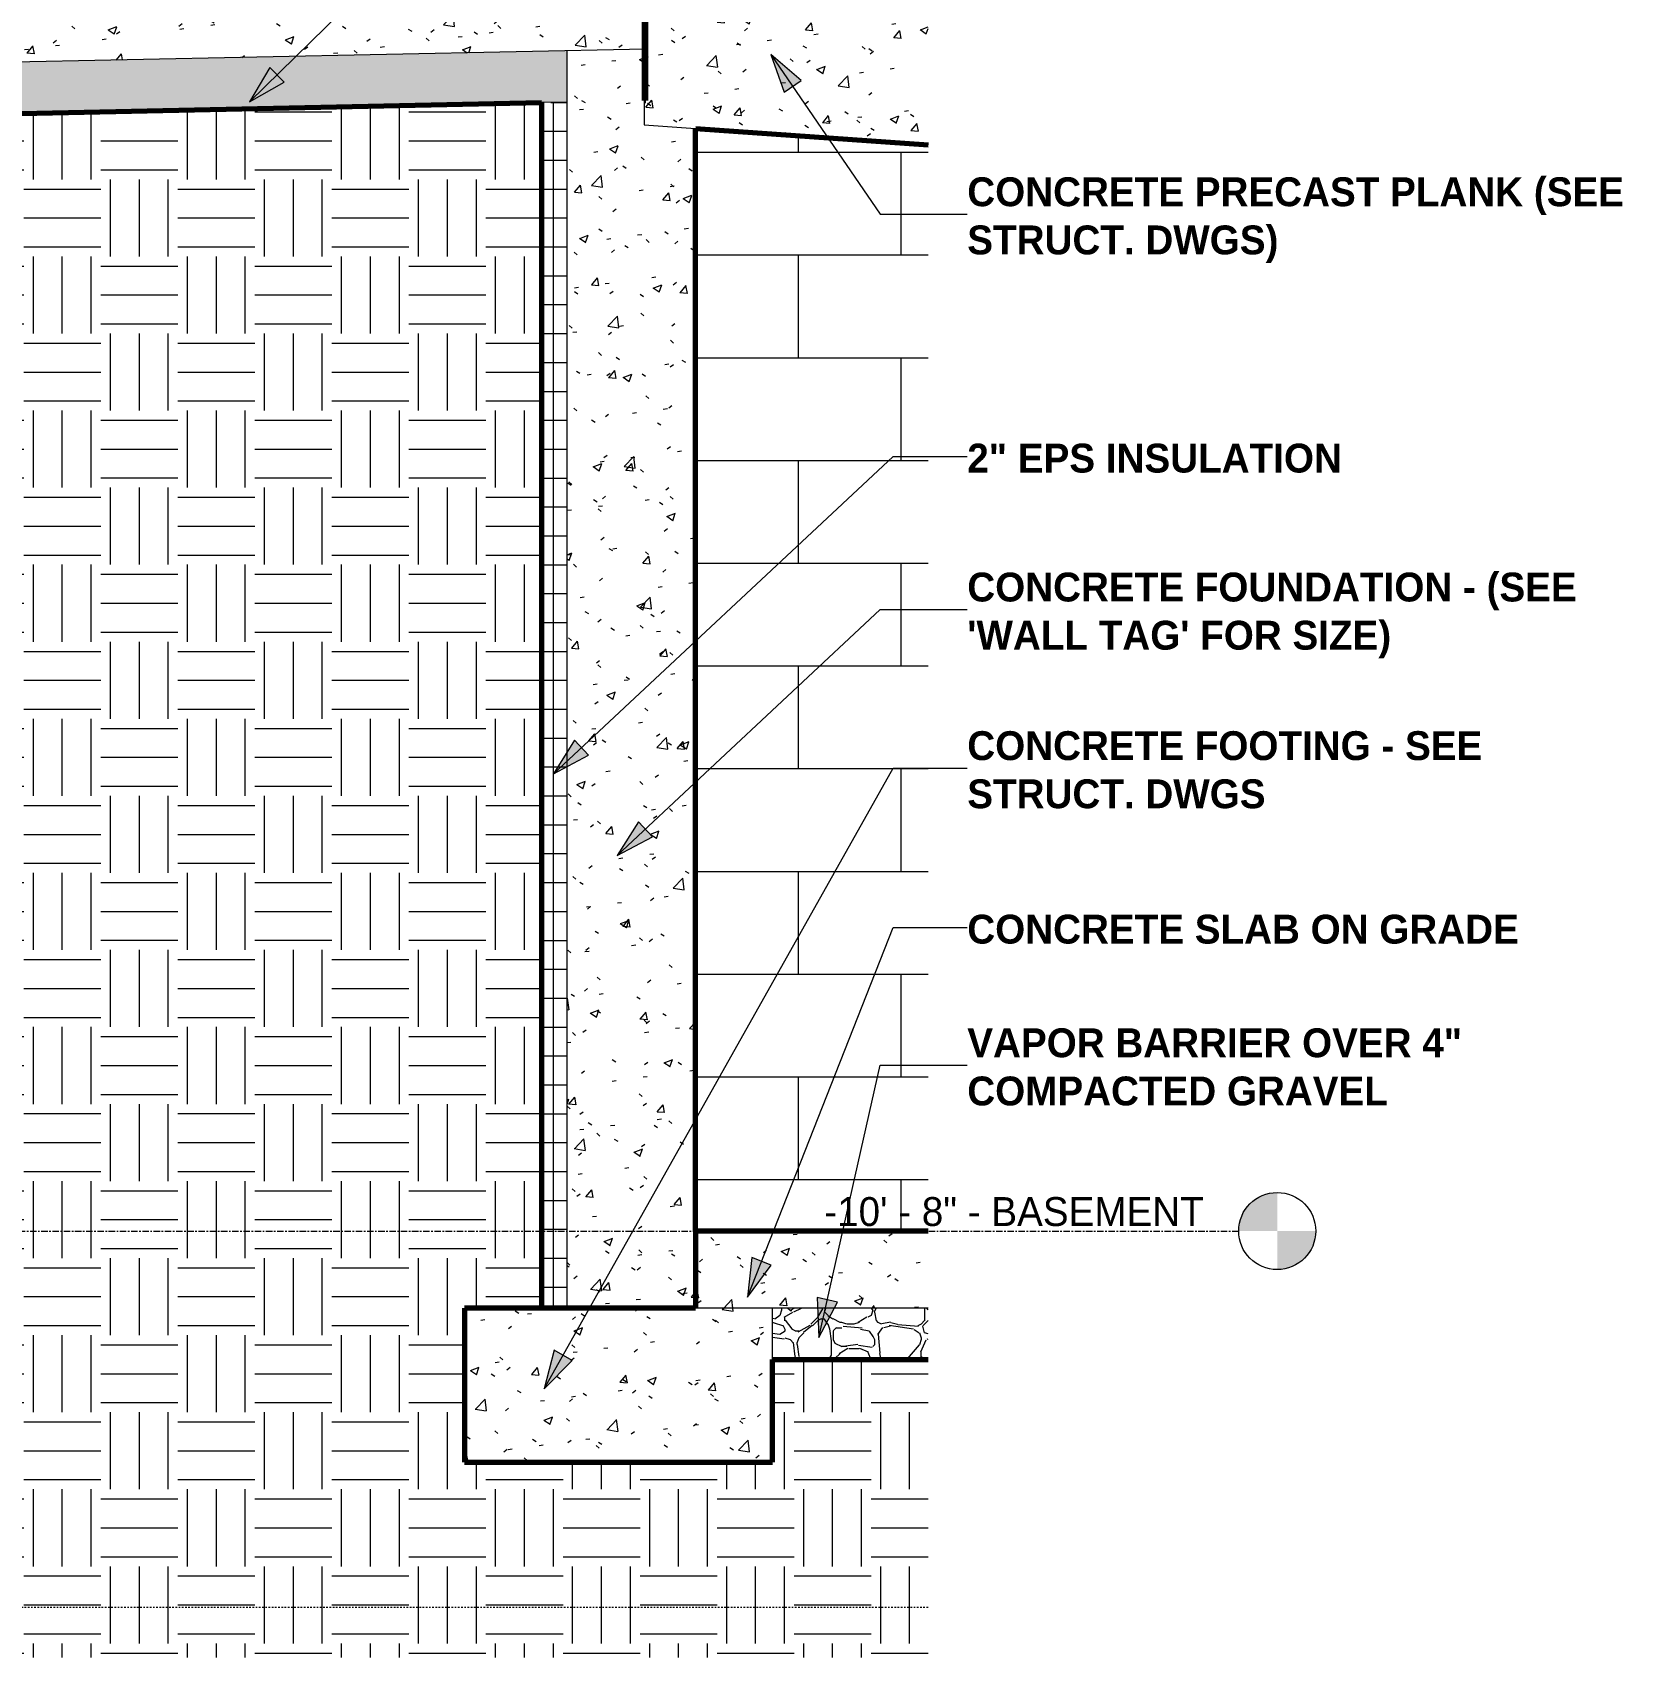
# Model space of a CAD drawing. Header units: inches. Extents: x -3960 to -3070, y -161 to 444.
# Drawn here: x -3871 to -3747.1, y -161.2 to -34.7 of the extents above; entities that cross this region are included whole.
import ezdxf

# ---------------------------------------------------------------- set-up
doc = ezdxf.new("R2010")
doc.units = ezdxf.units.IN
doc.header["$MEASUREMENT"] = 0
doc.linetypes.add('Aligning Line 1_8_', pattern=[0.25, 0.125, -0.125])
doc.linetypes.add('Grid Line 1_2_', pattern=[0.875, 0.5, -0.125, 0.125, -0.125])
for name, color, linetype, lineweight in [('0-1', 7, 'Continuous', 5), ('A-FLOR-7', 192, 'Continuous', 70), ('A-FLOR-LEVL', 51, 'Continuous', 9), ('A-FLOR-LEVL-1', 51, 'Grid Line 1_2_', 9), ('A-FLOR-MCUT', 51, 'Continuous', 18), ('A-FLOR-PATT-1', 8, 'Continuous', 9), ('A-WALL', 113, 'Continuous', 18), ('A-WALL-PATT-1', 135, 'Continuous', 9), ('A-WALL-PATT-2', 111, 'Continuous', 9), ('C-TOPO', 7, 'Continuous', 9), ('C-TOPO-1', 135, 'Continuous', 9), ('C-TOPO-2', 7, 'Continuous', 70), ('G-ANNO-SYMB', 111, 'Aligning Line 1_8_', 9), ('G-ANNO-TEXT', 231, 'Continuous', 9), ('S-FNDN-1', 32, 'Continuous', 70), ('S-FNDN-2', 55, 'Continuous', 18), ('S-FNDN-3', 32, 'Continuous', 9)]:
    doc.layers.add(name, color=color, linetype=linetype, lineweight=lineweight)
doc.styles.add('Century Gothic', font='ufonts.com_century-gothic.ttf', dxfattribs={"height": 2.25})
doc.styles.add('Century Gothic_B', font='GOTHICB.TTF', dxfattribs={"height": 2.25})
pattern_1 = [(0, (-3769.654, 146.633), (6, 6), [6, -6]), (0, (-3769.654, 148.883), (6, 6), [6, -6]), (0, (-3769.654, 151.133), (6, 6), [6, -6]), (90, (-3768.904, 151.883), (-6, 6), [6, -6]), (90, (-3766.654, 151.883), (-6, 6), [6, -6]), (90, (-3764.404, 151.883), (-6, 6), [6, -6])]
pattern_2 = [(50, (-3769.654, 146.633), (6.886, -0.6021), [0.72, -7.92]), (355, (-3769.654, 146.633), (-1.33176, 7.22055), [0.576, -6.336]), (100.451, (-3769.08, 146.583), (5.55363, 6.61819), [0.612, -6.731]), (46.184, (-3769.654, 148.553), (10.24564, -1.58893), [1.08, -11.88]), (96.636, (-3768.8, 148.421), (8.97244, 9.35152), [0.918, -10.096]), (351.184, (-3769.654, 148.553), (8.9732, 9.35123), [0.864, -9.504]), (21, (-3768.694, 148.073), (5.73073, -3.865), [0.72, -7.92]), (326, (-3768.694, 148.073), (2.33581, 6.96088), [0.576, -6.336]), (71.451, (-3768.217, 147.751), (8.06588, 3.09595), [0.612, -6.731]), (37.5, (-3769.654, 146.633), (0.116866, 3.195478), [0.317, -5.942, 0.317, -6.115, -6.36]), (37.5, (-3769.654, 146.633), (0.116866, 3.195478), [-12.691, 0.317, -6.043]), (7.5, (-3769.654, 146.633), (2.52543, 3.786025), [0.317, -3.35, 0.317, -5.798, -2.424]), (7.5, (-3769.654, 146.633), (2.52543, 3.786025), [-9.782, 0.317, -2.107]), (327.5, (-3771.795, 146.633), (5.124369, -0.216176), [0.317, -2.083, 0.317, -7.171, -9.936]), (327.5, (-3771.795, 146.633), (5.124369, -0.216176), [-9.888, 0.317, -9.619]), (317.5, (-3772.755, 146.633), (5.598326, 0.96141), [0.317, -2.803, 0.317, -4.656, -7.056]), (317.5, (-3772.755, 146.633), (5.598326, 0.96141), [-8.093, 0.317, -6.739])]
pattern_3 = [(212.005, (-3770.46, 148.649), (-40.310627, -26.8730086), [1.268, -125.493]), (213.69, (-3769.654, 149.186), (-13.43624, -13.436764), [0.969, -47.478]), (198.435, (-3769.251, 149.321), (-26.873024, -13.43654), [0.425, -42.065]), (180, (-3768.714, 149.321), (-2e-15, -13.437), [0.537, -12.899]), (161.565, (-3768.311, 149.186), (-13.43652, 1e-05), [0.425, -42.065]), (333.435, (-3768.176, 158.861), (13.43653, 1e-05), [0.601, -29.444]), (296.565, (-3768.311, 159.129), (13.43652, -13.43654), [0.3, -29.745]), (270, (-3768.311, 159.801), (13.437, 8e-16), [0.672, -12.765]), (186.34, (-3768.176, 151.067), (-107.492657, -13.436396), [1.217, -120.457]), (296.565, (-3765.22, 159.398), (13.43652, -13.43654), [0.3, -29.745]), (303.69, (-3765.489, 159.801), (13.436764, -13.43624), [0.484, -47.962]), (229.399, (-3763.339, 153.889), (-67.18284, -80.6196216), [1.239, -122.641]), (243.435, (-3762.936, 154.695), (1e-05, -13.43653), [0.901, -29.144]), (213.69, (-3758.233, 153.217), (-13.43624, -13.436764), [0.484, -47.962]), (33.69, (-3762.264, 149.455), (13.43624, 13.436764), [0.484, -47.962]), (0, (-3762.533, 149.455), (0, 13.437), [0.269, -13.168]), (333.435, (-3762.802, 149.589), (13.43653, 1e-05), [0.3, -29.745]), (284.036, (-3762.936, 150.127), (13.436545, -40.30972), [0.554, -54.847]), (270, (-3762.936, 150.395), (13.437, 8e-16), [0.269, -13.168]), (243.435, (-3762.936, 150.664), (1e-05, -13.43653), [0.3, -29.745]), (135, (-3762.936, 150.799), (-13.43644, 9e-16), [0.19, -18.812]), (90, (-3762.936, 150.664), (-13.437, 8e-16), [0.134, -13.302]), (18.435, (-3758.099, 156.845), (26.873024, 13.43654), [0.85, -41.641]), (6.34, (-3757.293, 157.114), (107.492657, 13.436396), [1.217, -120.457]), (180, (-3757.83, 153.889), (-2e-15, -13.437), [0.806, -12.63]), (197.354, (-3755.68, 154.561), (-40.3099621, -13.4370921), [2.252, -222.987]), (198.435, (-3755.277, 154.695), (-26.873024, -13.43654), [0.425, -42.065]), (213.69, (-3754.874, 154.964), (-13.43624, -13.436764), [0.484, -47.962]), (251.565, (-3754.74, 155.367), (-1e-05, -13.43652), [0.425, -42.065]), (243.435, (-3754.605, 155.636), (1e-05, -13.43653), [0.3, -29.745]), (270, (-3754.605, 155.904), (13.437, 8e-16), [0.269, -13.168]), (293.199, (-3755.008, 156.845), (13.436385, -26.872947), [1.023, -101.307]), (315, (-3755.411, 157.248), (13.43644, 0), [0.57, -18.432]), (0, (-3756.083, 157.248), (0, 13.437), [0.672, -12.765]), (341.565, (-3759.039, 154.023), (13.43652, -1e-05), [0.425, -42.065]), (303.69, (-3759.308, 154.426), (13.436764, -13.43624), [0.484, -47.962]), (279.462, (-3759.442, 155.233), (13.43628, -67.183201), [0.817, -80.915]), (270, (-3759.442, 156.039), (13.437, 8e-16), [0.806, -12.63]), (239.036, (-3759.039, 156.711), (-13.4372, -26.873257), [0.783, -77.565]), (188.13, (-3758.099, 156.845), (-80.620097, -13.436299), [0.95, -94.061]), (116.565, (-3768.042, 156.442), (-13.43652, 13.43654), [0.3, -29.745]), (135, (-3767.773, 156.173), (-13.43644, 9e-16), [0.38, -18.622]), (168.69, (-3767.101, 156.039), (-13.436897, 0.000212), [0.685, -67.829]), (191.31, (-3766.429, 156.173), (-53.746592, -13.436568), [0.685, -67.829]), (194.036, (-3765.892, 156.308), (-40.30972, -13.436545), [0.554, -54.847]), (236.31, (-3765.623, 156.711), (-13.436194, -26.8733), [0.484, -47.962]), (236.31, (-3765.355, 157.114), (-13.436194, -26.8733), [0.484, -47.962]), (270, (-3765.355, 157.517), (13.437, 8e-16), [0.403, -13.034]), (291.801, (-3765.623, 158.189), (13.436166, -26.872997), [0.724, -71.635]), (116.565, (-3765.489, 155.367), (-13.43652, 13.43654), [0.601, -29.444]), (168.69, (-3764.817, 155.233), (-13.436897, 0.000212), [0.685, -67.829]), (194.036, (-3764.28, 155.367), (-40.30972, -13.436545), [0.554, -54.847]), (225, (-3763.877, 155.77), (9e-16, -13.43644), [0.57, -18.432]), (251.565, (-3763.742, 156.173), (-1e-05, -13.43652), [0.425, -42.065]), (296.565, (-3764.011, 156.711), (13.43652, -13.43654), [0.601, -29.444]), (315, (-3764.28, 156.979), (13.43644, 0), [0.38, -18.622]), (326.31, (-3764.683, 157.248), (26.8733, -13.436194), [0.484, -47.962]), (0, (-3764.951, 157.248), (0, 13.437), [0.269, -13.168]), (33.69, (-3765.355, 156.979), (13.43624, 13.436764), [0.484, -47.962]), (71.565, (-3765.489, 156.576), (1e-05, 13.43652), [0.425, -42.065]), (63.435, (-3765.623, 156.308), (-1e-05, 13.43653), [0.3, -29.745]), (71.565, (-3765.758, 155.904), (1e-05, 13.43652), [0.425, -42.065]), (104.036, (-3765.758, 155.367), (-13.436545, 40.30972), [0.554, -54.847]), (45, (-3766.026, 155.098), (0, 13.43644), [0.38, -18.622]), (18.435, (-3766.429, 154.964), (26.873024, 13.43654), [0.425, -42.065]), (0, (-3767.101, 154.964), (0, 13.437), [0.672, -12.765]), (14.036, (-3767.639, 154.83), (40.30972, 13.436545), [0.554, -54.847]), (341.565, (-3768.042, 154.964), (13.43652, -1e-05), [0.425, -42.065]), (270, (-3768.042, 155.367), (13.437, 8e-16), [0.403, -13.034]), (225, (-3767.639, 155.77), (9e-16, -13.43644), [0.57, -18.432]), (198.435, (-3766.833, 156.039), (-26.873024, -13.43654), [0.85, -41.641]), (180, (-3766.161, 156.039), (-2e-15, -13.437), [0.672, -12.765]), (153.435, (-3765.892, 155.904), (-13.43653, -1e-05), [0.3, -29.745]), (206.565, (-3760.786, 153.755), (-13.43654, -13.43652), [0.3, -29.745]), (146.31, (-3760.383, 153.486), (-26.8733, 13.436194), [0.484, -47.962]), (119.745, (-3759.846, 152.545), (-40.31056, 67.1832064), [1.083, -107.246]), (95.711, (-3759.711, 151.202), (-13.4375424, 120.930058), [1.35, -133.686]), (90, (-3759.711, 151.067), (-13.437, 8e-16), [0.134, -13.302]), (63.435, (-3759.846, 150.799), (-1e-05, 13.43653), [0.3, -29.745]), (26.565, (-3760.114, 150.664), (13.43654, 13.43652), [0.3, -29.745]), (0, (-3760.517, 150.664), (0, 13.437), [0.403, -13.034]), (0, (-3760.652, 150.664), (0, 13.437), [0.134, -13.302]), (0, (-3760.92, 150.664), (0, 13.437), [0.269, -13.168]), (326.31, (-3761.324, 150.933), (26.8733, -13.436194), [0.484, -47.962]), (333.435, (-3761.592, 151.067), (13.43653, 1e-05), [0.3, -29.745]), (284.036, (-3761.727, 151.605), (13.436545, -40.30972), [0.554, -54.847]), (270, (-3761.727, 151.873), (13.437, 8e-16), [0.269, -13.168]), (270, (-3761.727, 152.277), (13.437, 8e-16), [0.403, -13.034]), (258.69, (-3761.592, 152.948), (-0.000212, -13.436897), [0.685, -67.829]), (231.34, (-3761.055, 153.62), (-40.31019, -53.745816), [0.86, -85.176]), (270, (-3758.233, 153.352), (13.437, 8e-16), [0.134, -13.302]), (270, (-3758.233, 153.486), (13.437, 8e-16), [0.134, -13.302]), (326.31, (-3758.636, 153.755), (26.8733, -13.436194), [0.484, -47.962]), (333.435, (-3759.442, 154.158), (13.43653, 1e-05), [0.901, -29.144]), (0, (-3760.114, 154.158), (0, 13.437), [0.672, -12.765]), (63.435, (-3760.249, 153.889), (-1e-05, 13.43653), [0.3, -29.745]), (90, (-3760.249, 153.352), (-13.437, 8e-16), [0.537, -12.899]), (135, (-3759.846, 152.948), (-13.43644, 9e-16), [0.57, -18.432]), (161.565, (-3759.442, 152.814), (-13.43652, 1e-05), [0.425, -42.065]), (180, (-3759.039, 152.814), (-2e-15, -13.437), [0.403, -13.034]), (198.435, (-3758.636, 152.948), (-26.873024, -13.43654), [0.425, -42.065]), (351.87, (-3763.877, 160.204), (13.437009, -0.000259), [1.9, -93.111]), (14.036, (-3764.414, 160.07), (40.30972, 13.436545), [0.554, -54.847]), (53.13, (-3764.817, 159.532), (26.873672, 40.309752), [0.672, -66.511]), (95.194, (-3764.683, 158.054), (-13.4351326, 134.3664647), [1.484, -146.928]), (101.31, (-3764.548, 157.382), (-13.436568, 53.746592), [0.685, -67.829]), (143.13, (-3764.011, 156.979), (-40.309752, 26.873672), [0.672, -66.511]), (161.565, (-3763.608, 156.845), (-13.43652, 1e-05), [0.425, -42.065]), (198.435, (-3763.205, 156.979), (-26.873024, -13.43654), [0.425, -42.065]), (225, (-3762.533, 157.651), (9e-16, -13.43644), [0.95, -18.052]), (228.814, (-3761.592, 158.726), (-80.619807, -94.0561774), [1.428, -141.405]), (251.565, (-3761.458, 159.129), (-1e-05, -13.43652), [0.425, -42.065]), (270, (-3761.458, 159.264), (13.437, 8e-16), [0.134, -13.302]), (288.435, (-3761.592, 159.667), (13.43654, -26.873024), [0.425, -42.065]), (326.31, (-3761.995, 159.935), (26.8733, -13.436194), [0.484, -47.962]), (90, (-3768.176, 156.711), (-13.437, 8e-16), [0.941, -12.496]), (338.199, (-3766.295, 158.457), (40.309912, -13.43644), [0.724, -71.635]), (0, (-3767.101, 158.457), (0, 13.437), [0.806, -12.63]), (30.964, (-3767.773, 158.054), (40.310285, 26.873314), [0.783, -77.565]), (45, (-3768.176, 157.651), (0, 13.43644), [0.57, -18.432]), (90, (-3770.326, 152.411), (-13.437, 8e-16), [0.941, -12.496]), (116.565, (-3769.923, 151.605), (-13.43652, 13.43654), [0.901, -29.144]), (153.435, (-3769.117, 151.202), (-13.43653, -1e-05), [0.901, -29.144]), (180, (-3768.445, 151.202), (-2e-15, -13.437), [0.672, -12.765]), (218.66, (-3767.773, 151.739), (-13.436833, -13.436298), [0.86, -85.176]), (231.34, (-3767.236, 152.411), (-40.31019, -53.745816), [0.86, -85.176]), (213.69, (-3766.429, 152.948), (-13.43624, -13.436764), [0.969, -47.478]), (239.036, (-3766.026, 153.62), (-13.4372, -26.873257), [0.783, -77.565]), (270, (-3766.026, 153.889), (13.437, 8e-16), [0.269, -13.168]), (270, (-3766.026, 154.292), (13.437, 8e-16), [0.403, -13.034]), (315, (-3766.429, 154.695), (13.43644, 0), [0.57, -18.432]), (350.538, (-3767.236, 154.83), (13.436822, 7.6e-05), [0.817, -80.915]), (14.036, (-3768.311, 154.561), (40.30972, 13.436545), [1.108, -54.293]), (18.435, (-3769.52, 154.158), (26.873024, 13.43654), [1.275, -41.216]), (45, (-3769.923, 153.755), (0, 13.43644), [0.57, -18.432]), (45, (-3770.326, 153.352), (0, 13.43644), [0.57, -18.432]), (108.435, (-3767.37, 150.395), (-13.43654, 26.873024), [0.85, -41.641]), (126.87, (-3766.967, 149.858), (-13.436224, 13.436576), [0.672, -66.511]), (146.31, (-3766.564, 149.589), (-26.8733, 13.436194), [0.484, -47.962]), (161.565, (-3766.161, 149.455), (-13.43652, 1e-05), [0.425, -42.065]), (135, (-3765.758, 149.052), (-13.43644, 9e-16), [0.57, -18.432]), (161.565, (-3765.355, 148.917), (-13.43652, 1e-05), [0.425, -42.065]), (180, (-3764.951, 148.917), (-2e-15, -13.437), [0.403, -13.034]), (206.565, (-3764.683, 149.052), (-13.43654, -13.43652), [0.3, -29.745]), (206.565, (-3764.145, 149.321), (-13.43654, -13.43652), [0.601, -29.444]), (189.462, (-3763.339, 149.455), (-67.183201, -13.43628), [0.817, -80.915]), (243.435, (-3763.07, 149.992), (1e-05, -13.43653), [0.601, -29.444]), (270, (-3763.07, 150.127), (13.437, 8e-16), [0.134, -13.302]), (270, (-3763.07, 150.395), (13.437, 8e-16), [0.269, -13.168]), (326.31, (-3763.473, 151.202), (26.8733, -13.436194), [0.484, -47.962]), (327.995, (-3764.548, 151.873), (67.182935, -40.309468), [1.268, -125.493]), (329.036, (-3765.22, 152.277), (26.873257, -13.4372), [0.783, -77.565]), (341.565, (-3766.026, 152.545), (13.43652, -1e-05), [0.85, -41.641]), (0, (-3766.564, 152.545), (0, 13.437), [0.537, -12.899]), (33.69, (-3766.967, 152.277), (13.43624, 13.436764), [0.484, -47.962]), (53.13, (-3767.37, 151.739), (26.873672, 40.309752), [0.672, -66.511]), (63.435, (-3767.639, 151.202), (-1e-05, 13.43653), [0.601, -29.444]), (225, (-3761.458, 150.127), (9e-16, -13.43644), [0.57, -18.432]), (236.31, (-3761.189, 150.53), (-13.436194, -26.8733), [0.484, -47.962]), (270, (-3761.189, 150.664), (13.437, 8e-16), [0.134, -13.302]), (315, (-3761.458, 150.933), (13.43644, 0), [0.38, -18.622]), (333.435, (-3761.995, 151.202), (13.43653, 1e-05), [0.601, -29.444]), (18.435, (-3762.802, 150.933), (26.873024, 13.43654), [0.85, -41.641]), (75.964, (-3762.936, 150.395), (-0.0003, 13.43623), [0.554, -54.847]), (71.565, (-3768.982, 147.842), (1e-05, 13.43652), [0.425, -42.065]), (135, (-3768.714, 147.574), (-13.43644, 9e-16), [0.38, -18.622]), (146.31, (-3768.311, 147.305), (-26.8733, 13.436194), [0.484, -47.962]), (153.435, (-3767.773, 147.036), (-13.43653, -1e-05), [0.601, -29.444]), (180, (-3767.639, 147.036), (-2e-15, -13.437), [0.134, -13.302]), (161.565, (-3767.236, 146.902), (-13.43652, 1e-05), [0.425, -42.065]), (180, (-3766.698, 146.902), (-2e-15, -13.437), [0.537, -12.899]), (198.435, (-3766.295, 147.036), (-26.873024, -13.43654), [0.425, -42.065]), (210.964, (-3765.623, 147.439), (-40.310285, -26.873314), [0.783, -77.565]), (206.565, (-3765.355, 147.574), (-13.43654, -13.43652), [0.3, -29.745]), (251.565, (-3765.22, 147.977), (-1e-05, -13.43652), [0.425, -42.065]), (303.69, (-3765.489, 148.38), (13.436764, -13.43624), [0.484, -47.962]), (306.87, (-3765.892, 148.917), (13.436224, -13.436576), [0.672, -66.511]), (323.13, (-3766.429, 149.321), (40.309752, -26.873672), [0.672, -66.511]), (345.964, (-3766.967, 149.455), (13.43623, 0.0003), [0.554, -54.847]), (18.435, (-3767.37, 149.321), (26.873024, 13.43654), [0.425, -42.065]), (30.964, (-3768.042, 148.917), (40.310285, 26.873314), [0.783, -77.565]), (39.806, (-3768.848, 148.246), (13.436602, 13.436291), [1.049, -103.894]), (135, (-3764.817, 147.036), (-13.43644, 9e-16), [0.19, -18.812]), (153.435, (-3764.548, 146.902), (-13.43653, -1e-05), [0.3, -29.745]), (191.31, (-3763.877, 147.036), (-53.746592, -13.436568), [0.685, -67.829]), (165.964, (-3763.339, 146.902), (-13.43623, -0.0003), [0.554, -54.847]), (175.236, (-3761.727, 146.768), (-13.4364265, -8.2e-05), [1.618, -160.181]), (206.565, (-3761.458, 146.902), (-13.43654, -13.43652), [0.3, -29.745]), (225, (-3761.189, 147.171), (9e-16, -13.43644), [0.38, -18.622]), (270, (-3761.189, 147.842), (13.437, 8e-16), [0.672, -12.765]), (270, (-3761.189, 148.246), (13.437, 8e-16), [0.403, -13.034]), (308.66, (-3761.727, 148.917), (13.436298, -13.436833), [0.86, -85.176]), (338.199, (-3762.398, 149.186), (40.309912, -13.43644), [0.724, -71.635]), (348.69, (-3763.07, 149.321), (13.436897, -0.000212), [0.685, -67.829]), (18.435, (-3764.28, 148.917), (26.873024, 13.43654), [1.275, -41.216]), (36.87, (-3764.817, 148.514), (13.436576, 13.436224), [0.672, -66.511]), (68.199, (-3765.086, 147.842), (13.43644, 40.309912), [0.724, -71.635]), (101.31, (-3764.951, 147.171), (-13.436568, 53.746592), [0.685, -67.829]), (348.69, (-3766.161, 159.935), (13.436897, -0.000212), [0.685, -67.829]), (354.806, (-3767.639, 160.07), (13.4361385, -0.000352), [1.484, -146.928]), (0, (-3768.042, 160.07), (0, 13.437), [0.403, -13.034]), (45, (-3768.311, 159.801), (0, 13.43644), [0.38, -18.622]), (180, (-3767.236, 158.592), (-2e-15, -13.437), [0.403, -13.034]), (188.13, (-3766.295, 158.726), (-80.620097, -13.436299), [0.95, -94.061]), (172.875, (-3765.22, 158.592), (-13.436807, -0.000376), [1.083, -107.246]), (225, (-3765.086, 158.726), (9e-16, -13.43644), [0.19, -18.812]), (270, (-3765.086, 159.129), (13.437, 8e-16), [0.403, -13.034]), (161.565, (-3760.786, 159.532), (-13.43652, 1e-05), [0.425, -42.065]), (180, (-3760.249, 159.532), (-2e-15, -13.437), [0.537, -12.899]), (198.435, (-3759.846, 159.667), (-26.873024, -13.43654), [0.425, -42.065]), (170.538, (-3759.039, 159.532), (-13.436822, -7.6e-05), [0.817, -80.915]), (213.69, (-3758.636, 159.801), (-13.43624, -13.436764), [0.484, -47.962]), (270, (-3758.636, 159.935), (13.437, 8e-16), [0.134, -13.302]), (296.565, (-3758.771, 160.204), (13.43652, -13.43654), [0.3, -29.745]), (341.565, (-3759.577, 160.473), (13.43652, -1e-05), [0.85, -41.641]), (341.565, (-3760.383, 160.742), (13.43652, -1e-05), [0.85, -41.641]), (14.036, (-3760.92, 160.607), (40.30972, 13.436545), [0.554, -54.847]), (45, (-3761.324, 160.204), (0, 13.43644), [0.57, -18.432]), (104.036, (-3761.189, 159.667), (-13.436545, 40.30972), [0.554, -54.847]), (0, (-3771.67, 147.977), (0, 13.437), [0.134, -13.302]), (315, (-3771.939, 148.246), (13.43644, 0), [0.38, -18.622]), (274.764, (-3772.073, 149.858), (13.437683, -147.8026), [1.618, -160.181]), (255.964, (-3771.939, 150.395), (0.0003, -13.43623), [0.554, -54.847]), (225, (-3771.67, 150.664), (9e-16, -13.43644), [0.38, -18.622]), (198.435, (-3770.46, 151.067), (-26.873024, -13.43654), [1.275, -41.216]), (180, (-3770.326, 151.067), (-2e-15, -13.437), [0.134, -13.302]), (171.87, (-3769.386, 150.933), (-13.437009, 0.000259), [0.95, -94.061]), (146.31, (-3767.773, 150.799), (-26.8733, 13.436194), [0.484, -47.962]), (108.435, (-3767.504, 149.992), (-13.43654, 26.873024), [0.85, -41.641]), (90, (-3767.504, 149.858), (-13.437, 8e-16), [0.134, -13.302]), (71.565, (-3767.639, 149.455), (1e-05, 13.43652), [0.425, -42.065]), (26.565, (-3767.908, 149.321), (13.43654, 13.43652), [0.3, -29.745]), (18.435, (-3768.311, 149.186), (26.873024, 13.43654), [0.425, -42.065]), (126.87, (-3761.055, 148.246), (-13.436224, 13.436576), [0.672, -66.511]), (123.69, (-3760.786, 147.842), (-13.436764, 13.43624), [0.484, -47.962]), (149.036, (-3760.114, 147.439), (-26.873257, 13.4372), [0.783, -77.565]), (168.69, (-3759.442, 147.305), (-13.436897, 0.000212), [0.685, -67.829]), (213.69, (-3759.039, 147.574), (-13.43624, -13.436764), [0.484, -47.962]), (251.565, (-3758.905, 147.977), (-1e-05, -13.43652), [0.425, -42.065]), (270, (-3758.905, 148.111), (13.437, 8e-16), [0.134, -13.302]), (279.462, (-3759.039, 148.917), (13.43628, -67.183201), [0.817, -80.915]), (243.435, (-3758.905, 149.186), (1e-05, -13.43653), [0.3, -29.745]), (270, (-3758.905, 149.321), (13.437, 8e-16), [0.134, -13.302]), (296.565, (-3759.308, 150.127), (13.43652, -13.43654), [0.901, -29.144]), (329.036, (-3759.98, 150.53), (26.873257, -13.4372), [0.783, -77.565]), (8.13, (-3760.92, 150.395), (80.620097, 13.436299), [0.95, -94.061]), (45, (-3761.458, 149.858), (0, 13.43644), [0.76, -18.242]), (45, (-3761.727, 149.589), (0, 13.43644), [0.38, -18.622]), (90, (-3761.727, 149.186), (-13.437, 8e-16), [0.403, -13.034]), (123.69, (-3761.458, 148.783), (-13.436764, 13.43624), [0.484, -47.962]), (101.31, (-3759.442, 151.202), (-13.436568, 53.746592), [0.685, -67.829]), (108.435, (-3759.308, 150.799), (-13.43654, 26.873024), [0.425, -42.065]), (135, (-3759.174, 150.664), (-13.43644, 9e-16), [0.19, -18.812]), (180, (-3758.771, 150.664), (-2e-15, -13.437), [0.403, -13.034]), (213.69, (-3758.368, 150.933), (-13.43624, -13.436764), [0.484, -47.962]), (187.125, (-3757.293, 151.067), (-94.056659, -13.437028), [1.083, -107.246]), (236.31, (-3757.024, 151.47), (-13.436194, -26.8733), [0.484, -47.962]), (270, (-3757.024, 151.605), (13.437, 8e-16), [0.134, -13.302]), (288.435, (-3757.158, 152.008), (13.43654, -26.873024), [0.425, -42.065]), (285.945, (-3757.427, 152.948), (13.436607, -40.309649), [0.978, -96.842]), (315, (-3757.696, 153.217), (13.43644, 0), [0.38, -18.622]), (18.435, (-3758.099, 153.083), (26.873024, 13.43654), [0.425, -42.065]), (29.745, (-3759.039, 152.545), (67.1832064, 40.31056), [1.083, -107.246]), (18.435, (-3759.442, 152.411), (26.873024, 13.43654), [0.425, -42.065]), (75.964, (-3759.577, 151.873), (-0.0003, 13.43623), [0.554, -54.847]), (180, (-3763.473, 155.367), (-2e-15, -13.437), [0.403, -13.034]), (180, (-3763.205, 155.367), (-2e-15, -13.437), [0.269, -13.168]), (135, (-3762.936, 155.098), (-13.43644, 9e-16), [0.38, -18.622]), (90, (-3762.936, 154.695), (-13.437, 8e-16), [0.403, -13.034]), (26.565, (-3764.951, 152.545), (13.43654, 13.43652), [0.901, -29.144]), (341.565, (-3765.355, 152.68), (13.43652, -1e-05), [0.425, -42.065]), (300.964, (-3765.758, 153.352), (26.873314, -40.310285), [0.783, -77.565]), (71.565, (-3763.205, 153.755), (1e-05, 13.43652), [0.425, -42.065]), (90, (-3763.205, 153.083), (-13.437, 8e-16), [0.672, -12.765]), (123.69, (-3762.936, 152.68), (-13.436764, 13.43624), [0.484, -47.962]), (153.435, (-3762.398, 152.411), (-13.43653, -1e-05), [0.601, -29.444]), (198.435, (-3761.995, 152.545), (-26.873024, -13.43654), [0.425, -42.065]), (243.435, (-3761.861, 152.814), (1e-05, -13.43653), [0.3, -29.745]), (255.964, (-3761.727, 153.352), (0.0003, -13.43623), [0.554, -54.847]), (251.565, (-3761.592, 153.755), (-1e-05, -13.43652), [0.425, -42.065]), (291.801, (-3761.861, 154.426), (13.436166, -26.872997), [0.724, -71.635]), (323.13, (-3762.398, 154.83), (40.309752, -26.873672), [0.672, -66.511]), (18.435, (-3762.802, 154.695), (26.873024, 13.43654), [0.425, -42.065]), (63.435, (-3763.07, 154.158), (-1e-05, 13.43653), [0.601, -29.444]), (135, (-3764.145, 151.739), (-13.43644, 9e-16), [0.57, -18.432]), (149.036, (-3763.473, 151.336), (-26.873257, 13.4372), [0.783, -77.565]), (146.31, (-3763.07, 151.067), (-26.8733, 13.436194), [0.484, -47.962]), (180, (-3762.802, 151.067), (-2e-15, -13.437), [0.269, -13.168]), (210.964, (-3762.13, 151.47), (-40.310285, -26.873314), [0.783, -77.565]), (243.435, (-3761.995, 151.739), (1e-05, -13.43653), [0.3, -29.745]), (303.69, (-3762.264, 152.142), (13.436764, -13.43624), [0.484, -47.962]), (321.34, (-3762.936, 152.68), (53.745816, -40.31019), [0.86, -85.176]), (345.964, (-3763.473, 152.814), (13.43623, 0.0003), [0.554, -54.847]), (11.31, (-3764.145, 152.68), (53.746592, 13.436568), [0.685, -67.829]), (26.565, (-3764.414, 152.545), (13.43654, 13.43652), [0.3, -29.745]), (71.565, (-3764.548, 152.142), (1e-05, 13.43652), [0.425, -42.065]), (15.945, (-3764.817, 155.098), (40.309649, 13.436607), [0.978, -96.842]), (29.745, (-3765.758, 154.561), (67.1832064, 40.31056), [1.083, -107.246]), (63.435, (-3765.892, 154.292), (-1e-05, 13.43653), [0.3, -29.745]), (90, (-3765.892, 153.889), (-13.437, 8e-16), [0.403, -13.034]), (104.036, (-3765.758, 153.352), (-13.436545, 40.30972), [0.554, -54.847]), (120.964, (-3765.355, 152.68), (-26.873314, 40.310285), [0.783, -77.565]), (153.435, (-3757.83, 159.801), (-13.43653, -1e-05), [0.3, -29.745]), (180, (-3757.561, 159.801), (-2e-15, -13.437), [0.269, -13.168]), (209.745, (-3756.621, 160.339), (-67.1832064, -40.31056), [1.083, -107.246]), (225, (-3756.083, 160.876), (9e-16, -13.43644), [0.76, -18.242]), (239.036, (-3755.68, 161.548), (-13.4372, -26.873257), [0.783, -77.565]), (239.036, (-3755.277, 162.22), (-13.4372, -26.873257), [0.783, -77.565]), (270, (-3755.277, 162.354), (13.437, 8e-16), [0.134, -13.302]), (333.435, (-3755.546, 162.488), (13.43653, 1e-05), [0.3, -29.745]), (0, (-3755.949, 162.488), (0, 13.437), [0.403, -13.034]), (45, (-3756.352, 162.085), (0, 13.43644), [0.57, -18.432]), (26.565, (-3757.964, 161.279), (13.43654, 13.43652), [1.803, -28.243]), (30.964, (-3758.636, 160.876), (40.310285, 26.873314), [0.783, -77.565]), (90, (-3758.636, 160.607), (-13.437, 8e-16), [0.269, -13.168]), (128.66, (-3758.099, 159.935), (-13.436298, 13.436833), [0.86, -85.176]), (255.964, (-3759.577, 155.501), (0.0003, -13.43623), [0.554, -54.847]), (281.31, (-3759.711, 156.173), (13.436568, -53.746592), [0.685, -67.829]), (309.806, (-3760.383, 156.979), (13.436291, -13.436602), [1.049, -103.894]), (329.036, (-3761.055, 157.382), (26.873257, -13.4372), [0.783, -77.565]), (345.964, (-3761.592, 157.517), (13.43623, 0.0003), [0.554, -54.847]), (0, (-3762.13, 157.517), (0, 13.437), [0.537, -12.899]), (26.565, (-3762.667, 157.248), (13.43654, 13.43652), [0.601, -29.444]), (45, (-3763.07, 156.845), (0, 13.43644), [0.57, -18.432]), (53.13, (-3763.473, 156.308), (26.873672, 40.309752), [0.672, -66.511]), (90, (-3763.473, 155.904), (-13.437, 8e-16), [0.403, -13.034]), (135, (-3763.07, 155.501), (-13.43644, 9e-16), [0.57, -18.432]), (144.462, (-3762.13, 154.83), (-40.309531, 26.8733096), [1.156, -114.43]), (135, (-3761.458, 154.158), (-13.43644, 9e-16), [0.95, -18.052]), (153.435, (-3760.92, 153.889), (-13.43653, -1e-05), [0.601, -29.444]), (206.565, (-3760.383, 154.158), (-13.43654, -13.43652), [0.601, -29.444]), (230.194, (-3759.711, 154.964), (-53.747184, -67.182341), [1.049, -103.894]), (66.801, (-3761.458, 158.189), (26.874049, 67.182876), [1.023, -101.307]), (90, (-3761.458, 157.786), (-13.437, 8e-16), [0.403, -13.034]), (153.435, (-3761.189, 157.651), (-13.43653, -1e-05), [0.3, -29.745]), (153.435, (-3760.652, 157.382), (-13.43653, -1e-05), [0.601, -29.444]), (149.036, (-3759.98, 156.979), (-26.873257, 13.4372), [0.783, -77.565]), (180, (-3759.308, 156.979), (-2e-15, -13.437), [0.672, -12.765]), (180, (-3758.502, 156.979), (-2e-15, -13.437), [0.806, -12.63]), (213.69, (-3758.099, 157.248), (-13.43624, -13.436764), [0.484, -47.962]), (243.435, (-3757.83, 157.786), (1e-05, -13.43653), [0.601, -29.444]), (277.125, (-3757.964, 158.861), (13.437028, -94.056659), [1.083, -107.246]), (315, (-3758.233, 159.129), (13.43644, 0), [0.38, -18.622]), (341.565, (-3758.636, 159.264), (13.43652, -1e-05), [0.425, -42.065]), (352.875, (-3759.711, 159.398), (13.436807, 0.000376), [1.083, -107.246]), (0, (-3760.383, 159.398), (0, 13.437), [0.672, -12.765]), (21.801, (-3761.055, 159.129), (26.872997, 13.436166), [0.724, -71.635]), (90, (-3755.008, 158.457), (-13.437, 8e-16), [0.537, -12.899]), (90, (-3755.008, 157.92), (-13.437, 8e-16), [0.537, -12.899]), (56.31, (-3755.277, 157.517), (13.436194, 26.8733), [0.484, -47.962]), (18.435, (-3755.68, 157.382), (26.873024, 13.43654), [0.425, -42.065]), (0, (-3757.024, 157.382), (0, 13.437), [1.344, -12.093]), (341.565, (-3757.427, 157.517), (13.43652, -1e-05), [0.425, -42.065]), (296.565, (-3757.561, 157.786), (13.43652, -13.43654), [0.3, -29.745]), (278.13, (-3757.696, 158.726), (13.436299, -80.620097), [0.95, -94.061]), (270, (-3757.696, 158.861), (13.437, 8e-16), [0.134, -13.302]), (251.565, (-3757.561, 159.264), (-1e-05, -13.43652), [0.425, -42.065]), (225, (-3757.158, 159.667), (9e-16, -13.43644), [0.57, -18.432]), (218.66, (-3756.486, 160.204), (-13.436833, -13.436298), [0.86, -85.176]), (225, (-3756.083, 160.607), (9e-16, -13.43644), [0.57, -18.432]), (206.565, (-3755.815, 160.742), (-13.43654, -13.43652), [0.3, -29.745]), (180, (-3755.546, 160.742), (-2e-15, -13.437), [0.269, -13.168]), (123.69, (-3755.277, 160.339), (-13.436764, 13.43624), [0.484, -47.962]), (108.435, (-3755.143, 159.935), (-13.43654, 26.873024), [0.425, -42.065]), (98.13, (-3755.008, 158.995), (-13.436299, 80.620097), [0.95, -94.061])]

# ---------------------------------------------------------------- blocks, each defined once
blk = doc.blocks.new('CTR  - Topography_rvt-1-WALL SECTION - NORTH_SOUTH _ PARKING RAMP - LOOKING WEST - Callout 1')
at = {"layer": 'C-TOPO'}
h = blk.add_hatch(dxfattribs=at)
h.set_pattern_fill('FP_6', color=256, style=0, pattern_type=2)
h.set_pattern_definition(pattern_1)
h.paths.add_polyline_path([(-3912.61, -161.21), (-3825.32, -161.21), (-3825.32, -146), (-3837.32, -146), (-3837.32, -134), (-3831.32, -134), (-3831.32, -40.13), (-3935.36, -42.29), (-3935.36, -161.21)], flags=0)
h = blk.add_hatch(dxfattribs=at)
h.set_pattern_fill('FP_6', color=256, style=0, pattern_type=2)
h.set_pattern_definition(pattern_1)
h.paths.add_polyline_path([(-3801.21, -161.21), (-3801.21, -138.01), (-3813.32, -138.01), (-3813.32, -146), (-3825.32, -146), (-3825.32, -161.21), (-3808.04, -161.21)], flags=0)
at = {"layer": 'C-TOPO-1'}
blk.add_line((-3801.21, -138.01), (-3813.32, -138.01), dxfattribs=at)
at = {"layer": 'C-TOPO-2'}
blk.add_line((-3813.32, -138.01), (-3801.21, -138.01), dxfattribs=at)
blk = doc.blocks.new('CTR - 1st Phase -Stairs _ Elevators_rvt-1-WALL SECTION - NORTH_SOUTH _ PARKING RAMP - LOOKING WEST - Callout 1')
at = {"layer": 'A-WALL-PATT-1'}
h = blk.add_hatch(dxfattribs=at)
h.set_pattern_fill('FP_11', color=256, style=0, pattern_type=2)
h.set_pattern_definition([(0, (-3819.324, -196), (0, 8), []), (90, (-3819.324, -196), (-8, 8), [8, -8])])
h.paths.add_polyline_path([(-3801.21, -138.01), (-3801.21, -138), (-3813.31, -138.01)], flags=0)
h.paths.add_polyline_path([(-3819.32, -128), (-3801.21, -128), (-3801.21, -43.41), (-3819.32, -42.14), (-3819.32, -87.2)], flags=0)
h.paths.add_polyline_path([(-3801.21, -31.38), (-3801.21, 73.25), (-3805.96, 73.25), (-3807.12, 73.2), (-3808.28, 73.05), (-3809.42, 72.8), (-3810.54, 72.45), (-3811.62, 72), (-3812.66, 71.47), (-3813.65, 70.84), (-3814.64, 70.08), (-3815.44, 69.35), (-3816.24, 68.5), (-3816.96, 67.58), (-3817.59, 66.59), (-3818.14, 65.56), (-3818.6, 64.49), (-3818.96, 63.38), (-3819.23, 62.24), (-3819.32, 61.55), (-3819.32, -30.11), (-3817.98, -30.21)], flags=0)
h.paths.add_polyline_path([(-3819.32, 67.59), (-3819.32, 67.61), (-3818.59, 68.73), (-3817.76, 69.79), (-3816.85, 70.78), (-3815.86, 71.68), (-3814.79, 72.49), (-3813.65, 73.21), (-3812.46, 73.82), (-3811.22, 74.33), (-3809.94, 74.73), (-3808.63, 75.02), (-3807.3, 75.19), (-3805.96, 75.25), (-3801.21, 75.25), (-3801.21, 120), (-3819.32, 120), (-3819.32, 81.45), (-3818.82, 81.5), (-3818.2, 81.43), (-3817.64, 81.25), (-3817.16, 80.99), (-3816.7, 80.62), (-3816.33, 80.17), (-3816.05, 79.65), (-3815.88, 79.08), (-3815.82, 78.5), (-3815.88, 77.91), (-3816.05, 77.35), (-3816.33, 76.83), (-3816.7, 76.38), (-3817.16, 76), (-3817.68, 75.73), (-3818.24, 75.56), (-3818.82, 75.5), (-3819.32, 75.55), (-3819.32, 67.61)], flags=0)
blk = doc.blocks.new('Level - Level Head - Circle-50818-WALL SECTION - NORTH_SOUTH _ PARKING RAMP - LOOKING WEST - Callout 1')
at = {"layer": 'A-FLOR-LEVL'}
h = blk.add_hatch(color=256, dxfattribs=at)
edge = h.paths.add_edge_path(flags=0)
edge.add_line((-3774.02, 0), (-3777.02, 0))
edge.add_arc((-3774.02, 0), 3, 90, 180, ccw=False)
edge.add_line((-3774.02, 3), (-3774.02, 0))
h = blk.add_hatch(color=256, dxfattribs=at)
edge = h.paths.add_edge_path(flags=0)
edge.add_line((-3774.02, -3), (-3774.02, 0))
edge.add_line((-3774.02, 0), (-3771.02, 0))
edge.add_arc((-3774.02, 0), 3, 270, 360, ccw=False)
blk.add_circle((-3774.02, 0), 3, dxfattribs=at)

msp = doc.modelspace()

# ---------------------------------------------------------------- hatches: boundary and pattern name
at = {"layer": 'A-FLOR-PATT-1'}
h = msp.add_hatch(dxfattribs=at)
h.set_pattern_fill('FP_7', color=256, style=0, pattern_type=2)
h.set_pattern_definition(pattern_2)
h.paths.add_polyline_path([(-3935.36, -38.29), (-3823.32, -35.96), (-3823.32, -30.08), (-3823.26, -30.02), (-3823.28, -29.96), (-3935.36, -32.29), (-3935.36, -36.08)], flags=0)
h = msp.add_hatch(dxfattribs=at)
h.set_pattern_fill('FP_7', color=256, style=0, pattern_type=2)
h.set_pattern_definition(pattern_2)
h.paths.add_polyline_path([(-3801.21, -43.41), (-3801.21, -31.38), (-3823.32, -29.83), (-3823.32, -29.96), (-3823.28, -29.96), (-3823.26, -30.02), (-3823.32, -30.08), (-3823.32, -41.86), (-3819.32, -42.14)], flags=0)
h = msp.add_hatch(dxfattribs=at)
h.set_pattern_fill('FP_12', color=256, style=0, pattern_type=2)
h.set_pattern_definition(pattern_3)
h.paths.add_polyline_path([(-3935.36, -42.29), (-3829.32, -40.09), (-3829.32, -36.08), (-3935.36, -38.29), (-3935.36, -40.13)], flags=0)
h = msp.add_hatch(dxfattribs=at)
h.set_pattern_fill('FP_7', color=256, style=0, pattern_type=2)
h.set_pattern_definition(pattern_2)
h.paths.add_polyline_path([(-3801.21, -134), (-3801.21, -128), (-3819.32, -128), (-3819.32, -134), (-3813.32, -134)], flags=0)
h = msp.add_hatch(dxfattribs=at)
h.set_pattern_fill('FP_12', color=256, style=0, pattern_type=2)
h.set_pattern_definition(pattern_3)
h.paths.add_polyline_path([(-3801.21, -138), (-3801.21, -134), (-3813.32, -134), (-3813.32, -138)], flags=0)
at = {"layer": 'A-WALL-PATT-2'}
h = msp.add_hatch(dxfattribs=at)
h.set_pattern_fill('FP_7', color=256, style=0, pattern_type=2)
h.set_pattern_definition(pattern_2)
h.paths.add_polyline_path([(-3819.32, -134), (-3819.32, -42.14), (-3823.32, -41.86), (-3823.32, -35.96), (-3829.32, -36.08), (-3829.32, -134), (-3825.32, -134)], flags=0)
h = msp.add_hatch(dxfattribs=at)
h.set_pattern_fill('FP_9', color=256, style=0, pattern_type=2)
h.set_pattern_definition([(0, (-3769.654, 146.633), (0, 2.25), []), (90, (-3769.654, 146.633), (-2.25, 1e-16), [])])
h.paths.add_polyline_path([(-3829.32, -134), (-3829.32, -40.09), (-3831.32, -40.13), (-3831.32, -134)], flags=0)
at = {"layer": 'G-ANNO-TEXT'}
for points in [[(-3813.46, -36.38), (-3812.43, -39.31), (-3811.1, -38.4)], [(-3854.07, -40.07), (-3851.37, -38.54), (-3852.49, -37.39)], [(-3830.4, -92.41), (-3827.66, -90.95), (-3828.75, -89.77)], [(-3825.43, -98.76), (-3822.69, -97.3), (-3823.78, -96.13)], [(-3815.29, -133.15), (-3813.44, -130.65), (-3814.94, -130.06)], [(-3809.72, -136.29), (-3808.28, -133.54), (-3809.85, -133.19)], [(-3831.11, -140.3), (-3828.94, -138.08), (-3830.34, -137.29)]]:
    msp.add_hatch(color=256, dxfattribs=at).paths.add_polyline_path(points, flags=0)
at = {"layer": 'S-FNDN-3'}
h = msp.add_hatch(dxfattribs=at)
h.set_pattern_fill('FP_7', color=256, style=0, pattern_type=2)
h.set_pattern_definition(pattern_2)
h.paths.add_polyline_path([(-3829.32, -146), (-3813.32, -146), (-3813.32, -134), (-3837.32, -134), (-3837.32, -146), (-3830.11, -146)], flags=0)

# ---------------------------------------------------------------- linework, layer by layer
at = {"layer": 'A-FLOR-7'}
for p, q in [((-3823.32, -29.83), (-3823.32, -39.96)), ((-3823.2, -39.96), (-3823.2, -29.96)), ((-3935.36, -42.29), (-3831.32, -40.13)), ((-3823.32, -39.96), (-3823.2, -39.96)), ((-3819.32, -42.14), (-3801.21, -43.41)), ((-3801.21, -128), (-3819.32, -128)), ((-3819.32, -128), (-3819.32, -134)), ((-3813.32, -138), (-3801.21, -138))]:
    msp.add_line(p, q, dxfattribs=at)
at = {"layer": 'A-FLOR-LEVL-1'}
msp.add_line((-3959.54, -128), (-3777.02, -128), dxfattribs=at)
at = {"layer": 'A-FLOR-MCUT'}
for p, q in [((-3823.2, -35.96), (-3935.36, -38.29)), ((-3829.32, -40.09), (-3829.32, -36.08)), ((-3823.32, -39.96), (-3823.32, -41.86)), ((-3823.32, -41.86), (-3819.32, -42.14)), ((-3801.21, -134), (-3813.32, -134))]:
    msp.add_line(p, q, dxfattribs=at)
at = {"layer": 'A-WALL'}
for p, q in [((-3829.32, -40.09), (-3831.32, -40.13)), ((-3829.32, -134), (-3829.32, -40.09))]:
    msp.add_line(p, q, dxfattribs=at)
at = {"layer": 'G-ANNO-SYMB'}
msp.add_line((-3801.21, -157.31), (-3935.36, -157.31), dxfattribs=at)
at = {"layer": 'G-ANNO-TEXT'}
for p, q in [((-3854.07, -40.07), (-3801.71, 11.24)), ((-3813.46, -36.38), (-3812.43, -39.31)), ((-3811.1, -38.4), (-3813.46, -36.38)), ((-3813.46, -36.38), (-3804.94, -48.83)), ((-3852.49, -37.39), (-3854.07, -40.07)), ((-3851.37, -38.54), (-3852.49, -37.39)), ((-3854.07, -40.07), (-3851.37, -38.54)), ((-3812.43, -39.31), (-3811.1, -38.4)), ((-3804.94, -48.83), (-3798.16, -48.83)), ((-3830.4, -92.41), (-3803.94, -67.69)), ((-3803.94, -67.69), (-3798.16, -67.69)), ((-3825.43, -98.76), (-3804.94, -79.6)), ((-3804.94, -79.6), (-3798.16, -79.6)), ((-3828.75, -89.77), (-3830.4, -92.41)), ((-3827.66, -90.95), (-3828.75, -89.77)), ((-3830.4, -92.41), (-3827.66, -90.95)), ((-3831.11, -140.3), (-3803.94, -91.95)), ((-3803.94, -91.95), (-3798.16, -91.95)), ((-3823.78, -96.13), (-3825.43, -98.76)), ((-3822.69, -97.3), (-3823.78, -96.13)), ((-3825.43, -98.76), (-3822.69, -97.3)), ((-3815.29, -133.15), (-3803.94, -104.37)), ((-3803.94, -104.37), (-3798.16, -104.37)), ((-3809.72, -136.29), (-3804.94, -115.09)), ((-3804.94, -115.09), (-3798.16, -115.09)), ((-3814.94, -130.06), (-3815.29, -133.15)), ((-3813.44, -130.65), (-3814.94, -130.06)), ((-3815.29, -133.15), (-3813.44, -130.65)), ((-3808.28, -133.54), (-3809.85, -133.19)), ((-3809.85, -133.19), (-3809.72, -136.29)), ((-3809.72, -136.29), (-3808.28, -133.54)), ((-3830.34, -137.29), (-3831.11, -140.3)), ((-3828.94, -138.08), (-3830.34, -137.29)), ((-3831.11, -140.3), (-3828.94, -138.08))]:
    msp.add_line(p, q, dxfattribs=at)
at = {"layer": 'S-FNDN-1'}
for p, q in [((-3831.32, -40.13), (-3831.32, -134)), ((-3819.32, -128), (-3819.32, -42.14)), ((-3819.32, -134), (-3837.32, -134)), ((-3837.32, -134), (-3837.32, -146)), ((-3813.32, -146), (-3813.32, -138)), ((-3837.32, -146), (-3813.32, -146))]:
    msp.add_line(p, q, dxfattribs=at)
at = {"layer": 'S-FNDN-2'}
for p, q in [((-3813.32, -134), (-3819.32, -134)), ((-3813.32, -138), (-3813.32, -134))]:
    msp.add_line(p, q, dxfattribs=at)

# ---------------------------------------------------------------- block references
at = {"layer": '0-1'}
for name in ['CTR - 1st Phase -Stairs _ Elevators_rvt-1-WALL SECTION - NORTH_SOUTH _ PARKING RAMP - LOOKING WEST - Callout 1', 'CTR  - Topography_rvt-1-WALL SECTION - NORTH_SOUTH _ PARKING RAMP - LOOKING WEST - Callout 1']:
    msp.add_blockref(name, (0, 0), dxfattribs=at)
at = {"layer": 'A-FLOR-LEVL'}
msp.add_blockref('Level - Level Head - Circle-50818-WALL SECTION - NORTH_SOUTH _ PARKING RAMP - LOOKING WEST - Callout 1', (0, -128), dxfattribs=at)

# ---------------------------------------------------------------- texts
at = {"layer": 'A-FLOR-LEVL', "insert": (-3809.3, -125.36), "char_height": 2.25, "width": 35.6782, "attachment_point": 1, "style": 'Century Gothic'}
msp.add_mtext('-10\' - 8" - BASEMENT', dxfattribs=at)
at = {"layer": 'G-ANNO-TEXT', "char_height": 2.25, "attachment_point": 1, "style": 'Century Gothic_B'}
for s, insert, width in [('CONCRETE PRECAST PLANK (SEE', (-3798.16, -45.95), 59.0092), ('STRUCT. DWGS)', (-3798.16, -49.7), 28.1032), ('2" EPS INSULATION', (-3798.16, -66.69), 33.7845), ('CONCRETE FOUNDATION - (SEE', (-3798.16, -76.73), 57.3427), ("'WALL TAG' FOR SIZE)", (-3798.16, -80.48), 38.178), ('CONCRETE FOOTING - SEE', (-3798.16, -89.08), 48.177), ('STRUCT. DWGS', (-3798.16, -92.83), 26.664), ('CONCRETE SLAB ON GRADE', (-3798.16, -103.37), 51.51), ('VAPOR BARRIER OVER 4"', (-3798.16, -112.22), 45.45), ('COMPACTED GRAVEL', (-3798.16, -115.97), 40.1475)]:
    msp.add_mtext(s, dxfattribs=dict(at, insert=insert, width=width))

doc.saveas('drawing.dxf')
